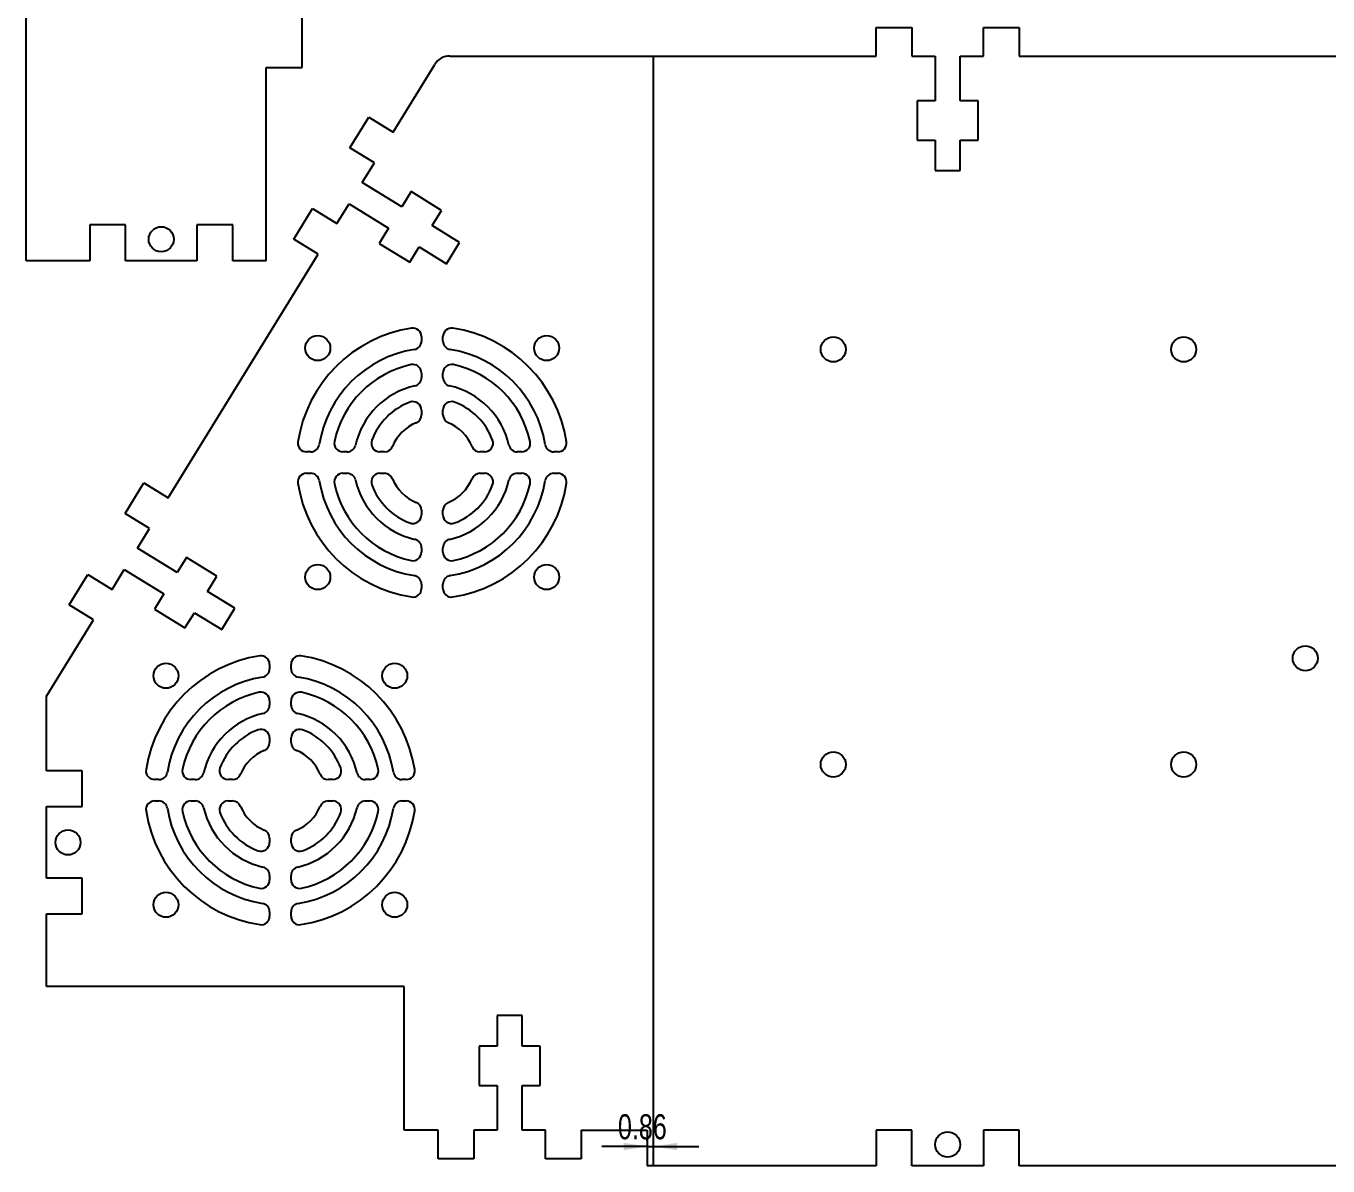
# Model space of a CAD drawing. Header units: millimetres. Extents: x -166 to 219, y -300 to 75.
# Drawn here: x -162.5 to 19.6, y -299.7 to -140.5 of the extents above; entities that cross this region are included whole.
import ezdxf

# ---------------------------------------------------------------- set-up
doc = ezdxf.new("R2010")
doc.units = ezdxf.units.MM
doc.layers.add('SLD-0', color=179, linetype='Continuous')
doc.styles.add('SLDTEXTSTYLE0', font='TXT', dxfattribs={"width": 0.75})
doc.dimstyles.new('SLDDIMSTYLE1', dxfattribs={"dimtxt": 3.5, "dimasz": 3.302, "dimexe": 0, "dimexo": 0.0625, "dimgap": 0.875, "dimtad": 1, "dimrnd": 1e-09, "dimdsep": 46, "dimtxsty": 'SLDTEXTSTYLE0', "dimsah": 1, "dimcen": 0.09, "dimadec": 0, "dimazin": 2, "dimtfac": 1, "dimtmove": 0, "dimatfit": 0, "dimfxl": 1, "dimfrac": 2, "dimtolj": 1, "dimtzin": 12, "dimarcsym": 0})

# ---------------------------------------------------------------- blocks, each defined once
blk = doc.blocks.new('_D_1')
at = {"layer": 'SLD-0'}
for p, q in [((-75.59, -296.24), (-75.59, -296.03)), ((-75.59, -297.03), (-81.94, -297.03)), ((-75.59, -297.03), (-74.73, -297.03)), ((-74.73, -297.03), (-68.38, -297.03))]:
    blk.add_line(p, q, dxfattribs=at)
for points in [[(-75.59, -297.03), (-78.89, -296.52), (-78.89, -297.54)], [(-74.73, -297.03), (-71.43, -297.54), (-71.43, -296.52)]]:
    blk.add_solid(points, dxfattribs=at)
at = {"layer": 'SLD-0', "insert": (-79.7, -292.52), "char_height": 3.5, "attachment_point": 1, "style": 'SLDTEXTSTYLE0'}
blk.add_mtext('0.86', dxfattribs=at)

msp = doc.modelspace()

# ---------------------------------------------------------------- linework, layer by layer
at = {"layer": 'SLD-0', "color": 179, "linetype": 'Continuous', "lineweight": 25}
for p, q in [((-123.872, -146.247), (-123.872, -126.747)), ((-162.462, -173.247), (-162.462, -138.247)), ((-43.592, -140.645), (-38.592, -140.645)), ((-43.592, -144.645), (-43.592, -140.645)), ((-38.592, -140.645), (-38.592, -144.645)), ((-28.592, -140.645), (-23.592, -140.645)), ((-28.592, -144.645), (-28.592, -140.645)), ((-23.592, -140.645), (-23.592, -144.645)), ((-103.194, -144.645), (-43.592, -144.645)), ((-38.592, -144.645), (-35.342, -144.645)), ((-35.342, -144.645), (-35.342, -150.895)), ((-31.842, -144.645), (-28.592, -144.645)), ((-31.842, -150.895), (-31.842, -144.645)), ((-23.592, -144.645), (83.408, -144.645)), ((-128.872, -173.247), (-128.872, -146.247)), ((-128.872, -146.247), (-123.872, -146.247)), ((-111.14, -155.293), (-105.324, -145.836)), ((-37.842, -150.895), (-37.842, -156.395)), ((-35.342, -150.895), (-37.842, -150.895)), ((-29.342, -150.895), (-31.842, -150.895)), ((-29.342, -156.395), (-29.342, -150.895)), ((-117.166, -157.457), (-114.547, -153.198)), ((-114.547, -153.198), (-111.14, -155.293)), ((-37.842, -156.395), (-35.342, -156.395)), ((-35.342, -156.395), (-35.342, -160.645)), ((-31.842, -156.395), (-29.342, -156.395)), ((-31.842, -160.645), (-31.842, -156.395)), ((-113.759, -159.552), (-117.166, -157.457)), ((-115.461, -162.321), (-113.759, -159.552)), ((-35.342, -160.645), (-31.842, -160.645)), ((-109.924, -165.726), (-115.461, -162.321)), ((-108.615, -163.596), (-109.924, -165.726)), ((-104.355, -166.215), (-108.615, -163.596)), ((-118.997, -168.071), (-117.294, -165.302)), ((-117.294, -165.302), (-111.757, -168.707)), ((-125.023, -170.235), (-122.404, -165.976)), ((-122.404, -165.976), (-118.997, -168.071)), ((-105.665, -168.345), (-104.355, -166.215)), ((-153.562, -168.247), (-153.562, -173.247)), ((-148.562, -168.247), (-153.562, -168.247)), ((-148.562, -173.247), (-148.562, -168.247)), ((-138.562, -168.247), (-138.562, -173.247)), ((-133.562, -168.247), (-138.562, -168.247)), ((-133.562, -173.247), (-133.562, -168.247)), ((-111.757, -168.707), (-113.067, -170.837)), ((-101.832, -170.702), (-105.665, -168.345)), ((-121.616, -172.33), (-125.023, -170.235)), ((-113.067, -170.837), (-108.808, -173.456)), ((-103.665, -173.683), (-101.832, -170.702)), ((-142.568, -206.403), (-121.616, -172.33)), ((-108.808, -173.456), (-107.498, -171.326)), ((-107.498, -171.326), (-103.665, -173.683)), ((-153.562, -173.247), (-162.462, -173.247)), ((-138.562, -173.247), (-148.562, -173.247)), ((-128.872, -173.247), (-133.562, -173.247)), ((-107.165, -183.863), (-107.165, -184.47)), ((-104.165, -184.47), (-104.165, -183.863)), ((-107.165, -188.945), (-107.165, -189.559)), ((-104.165, -189.559), (-104.165, -188.945)), ((-107.165, -194.139), (-107.165, -194.782)), ((-104.165, -194.782), (-104.165, -194.139)), ((-122.652, -199.957), (-123.259, -199.957)), ((-117.562, -199.957), (-118.177, -199.957)), ((-112.34, -199.957), (-112.983, -199.957)), ((-98.347, -199.957), (-98.99, -199.957)), ((-93.153, -199.957), (-93.767, -199.957)), ((-88.071, -199.957), (-88.678, -199.957)), ((-123.259, -202.957), (-122.652, -202.957)), ((-118.177, -202.957), (-117.562, -202.957)), ((-112.983, -202.957), (-112.34, -202.957)), ((-98.99, -202.957), (-98.347, -202.957)), ((-93.767, -202.957), (-93.153, -202.957)), ((-88.678, -202.957), (-88.071, -202.957)), ((-148.595, -208.567), (-145.976, -204.308)), ((-145.976, -204.308), (-142.568, -206.403)), ((-145.187, -210.663), (-148.595, -208.567)), ((-107.165, -208.131), (-107.165, -208.775)), ((-104.165, -208.775), (-104.165, -208.131)), ((-146.89, -213.431), (-145.187, -210.663)), ((-141.353, -216.836), (-146.89, -213.431)), ((-140.043, -214.706), (-141.353, -216.836)), ((-135.784, -217.325), (-140.043, -214.706)), ((-107.165, -213.354), (-107.165, -213.969)), ((-104.165, -213.969), (-104.165, -213.354)), ((-150.425, -219.181), (-148.723, -216.412)), ((-148.723, -216.412), (-143.186, -219.817)), ((-156.452, -221.345), (-153.833, -217.086)), ((-153.833, -217.086), (-150.425, -219.181)), ((-137.094, -219.455), (-135.784, -217.325)), ((-107.165, -218.444), (-107.165, -219.051)), ((-104.165, -219.051), (-104.165, -218.444)), ((-143.186, -219.817), (-144.496, -221.947)), ((-133.26, -221.812), (-137.094, -219.455)), ((-153.044, -223.44), (-156.452, -221.345)), ((-144.496, -221.947), (-140.236, -224.566)), ((-135.094, -224.793), (-133.26, -221.812)), ((-159.592, -234.088), (-153.044, -223.44)), ((-140.236, -224.566), (-138.927, -222.436)), ((-138.927, -222.436), (-135.094, -224.793)), ((-128.4, -229.654), (-128.4, -230.261)), ((-125.4, -230.261), (-125.4, -229.654)), ((-159.592, -244.538), (-159.592, -234.088)), ((-128.4, -234.736), (-128.4, -235.35)), ((-125.4, -235.35), (-125.4, -234.736)), ((-128.4, -239.93), (-128.4, -240.573)), ((-125.4, -240.573), (-125.4, -239.93)), ((-154.592, -244.538), (-159.592, -244.538)), ((-154.592, -249.538), (-154.592, -244.538)), ((-143.887, -245.748), (-144.494, -245.748)), ((-138.798, -245.748), (-139.412, -245.748)), ((-133.575, -245.748), (-134.218, -245.748)), ((-119.583, -245.748), (-120.226, -245.748)), ((-114.388, -245.748), (-115.003, -245.748)), ((-109.306, -245.748), (-109.914, -245.748)), ((-144.494, -248.748), (-143.887, -248.748)), ((-139.412, -248.748), (-138.798, -248.748)), ((-134.218, -248.748), (-133.575, -248.748)), ((-120.226, -248.748), (-119.583, -248.748)), ((-115.003, -248.748), (-114.388, -248.748)), ((-109.914, -248.748), (-109.306, -248.748)), ((-159.592, -249.538), (-154.592, -249.538)), ((-159.592, -259.538), (-159.592, -249.538)), ((-128.4, -253.922), (-128.4, -254.565)), ((-125.4, -254.565), (-125.4, -253.922)), ((-154.592, -259.538), (-159.592, -259.538)), ((-154.592, -264.538), (-154.592, -259.538)), ((-128.4, -259.145), (-128.4, -259.76)), ((-125.4, -259.76), (-125.4, -259.145)), ((-159.592, -264.538), (-154.592, -264.538)), ((-159.592, -274.648), (-159.592, -264.538)), ((-128.4, -264.234), (-128.4, -264.842)), ((-125.4, -264.842), (-125.4, -264.234)), ((-109.592, -274.648), (-159.592, -274.648)), ((-109.592, -294.744), (-109.592, -274.648)), ((-96.592, -278.744), (-96.592, -282.994)), ((-93.092, -278.744), (-96.592, -278.744)), ((-93.092, -282.994), (-93.092, -278.744)), ((-99.092, -282.994), (-99.092, -288.494)), ((-96.592, -282.994), (-99.092, -282.994)), ((-90.592, -282.994), (-93.092, -282.994)), ((-90.592, -288.494), (-90.592, -282.994)), ((-99.092, -288.494), (-96.592, -288.494)), ((-96.592, -288.494), (-96.592, -294.744)), ((-93.092, -288.494), (-90.592, -288.494)), ((-93.092, -294.744), (-93.092, -288.494)), ((-104.842, -294.744), (-109.592, -294.744)), ((-104.842, -298.744), (-104.842, -294.744)), ((-99.842, -294.744), (-99.842, -298.744)), ((-96.592, -294.744), (-99.842, -294.744)), ((-89.842, -294.744), (-93.092, -294.744)), ((-89.842, -298.744), (-89.842, -294.744)), ((-84.842, -294.744), (-84.842, -298.744)), ((-84.842, -294.744), (-75.592, -294.744)), ((-75.592, -294.744), (-75.592, -299.745)), ((-43.592, -294.745), (-43.592, -299.745)), ((-38.592, -294.745), (-43.592, -294.745)), ((-38.592, -299.745), (-38.592, -294.745)), ((-28.592, -294.745), (-28.592, -299.745)), ((-23.592, -294.745), (-28.592, -294.745)), ((-23.592, -299.745), (-23.592, -294.745)), ((-99.842, -298.744), (-104.842, -298.744)), ((-84.842, -298.744), (-89.842, -298.744)), ((-43.592, -299.745), (-75.592, -299.745)), ((-28.592, -299.745), (-38.592, -299.745)), ((83.408, -299.745), (-23.592, -299.745))]:
    msp.add_line(p, q, dxfattribs=at)
at = {"layer": 'SLD-0'}
msp.add_line((-74.732, -299.745), (-74.732, -144.645), dxfattribs=at)
at = {"layer": 'SLD-0', "color": 179, "linetype": 'Continuous', "lineweight": 25}
for centre in [(-143.562, -170.247), (-121.665, -185.457), (-89.665, -185.457), (-49.592, -185.645), (-0.592, -185.645), (-121.665, -217.457), (-89.665, -217.457), (16.408, -228.805), (-142.9, -231.248), (-110.9, -231.248), (-49.592, -243.645), (-0.592, -243.645), (-156.592, -254.538), (-142.9, -263.248), (-110.9, -263.248), (-33.592, -296.745)]:
    msp.add_circle(centre, 1.75, dxfattribs=at)
for centre, radius, start, end in [((-103.194, -147.145), 2.5, 90, 148.41186), ((-105.665, -201.457), 19, 98.72461, 171.27539), ((-108.365, -183.863), 1.2, 360, 98.72461), ((-102.965, -183.863), 1.2, 81.27539, 180), ((-105.665, -201.457), 19, 8.72461, 81.27539), ((-105.665, -201.457), 16, 99.03146, 170.96854), ((-108.365, -184.47), 1.2, 279.03146, 0), ((-102.965, -184.47), 1.2, 180, 260.96854), ((-105.665, -201.457), 16, 9.03146, 80.96854), ((-105.665, -201.457), 14, 102.1773, 167.8227), ((-108.365, -188.945), 1.2, 360, 102.1773), ((-102.965, -188.945), 1.2, 77.8227, 180), ((-105.665, -201.457), 14, 12.1773, 77.8227), ((-105.665, -201.457), 11, 102.78607, 167.21393), ((-108.365, -189.559), 1.2, 282.78607, 0), ((-102.965, -189.559), 1.2, 180, 257.21393), ((-105.665, -201.457), 11, 12.78607, 77.21393), ((-108.365, -194.139), 1.2, 360, 110.25225), ((-102.965, -194.139), 1.2, 69.74775, 180), ((-105.665, -201.457), 9, 110.25225, 159.74775), ((-108.365, -194.782), 1.2, 292.02431, 0), ((-102.965, -194.782), 1.2, 180, 247.97569), ((-105.665, -201.457), 9, 20.25225, 69.74775), ((-105.665, -201.457), 6, 112.02431, 157.97569), ((-105.665, -201.457), 6, 22.02431, 67.97569), ((-112.983, -198.757), 1.2, 159.74775, 270), ((-98.347, -198.757), 1.2, 270, 20.25225), ((-123.259, -198.757), 1.2, 171.27539, 270), ((-122.652, -198.757), 1.2, 270, 350.96854), ((-118.177, -198.757), 1.2, 167.8227, 270), ((-117.562, -198.757), 1.2, 270, 347.21393), ((-112.34, -198.757), 1.2, 270, 337.97569), ((-98.99, -198.757), 1.2, 202.02431, 270), ((-93.767, -198.757), 1.2, 192.78607, 270), ((-93.153, -198.757), 1.2, 270, 12.1773), ((-88.678, -198.757), 1.2, 189.03146, 270), ((-88.071, -198.757), 1.2, 270, 8.72461), ((-123.259, -204.157), 1.2, 90, 188.72461), ((-122.652, -204.157), 1.2, 9.03146, 90), ((-118.177, -204.157), 1.2, 90, 192.1773), ((-117.562, -204.157), 1.2, 12.78607, 90), ((-112.983, -204.157), 1.2, 90, 200.25225), ((-112.34, -204.157), 1.2, 22.02431, 90), ((-105.665, -201.457), 6, 202.02431, 247.97569), ((-105.665, -201.457), 6, 292.02431, 337.97569), ((-98.99, -204.157), 1.2, 90, 157.97569), ((-98.347, -204.157), 1.2, 339.74775, 90), ((-93.767, -204.157), 1.2, 90, 167.21393), ((-93.153, -204.157), 1.2, 347.8227, 90), ((-88.678, -204.157), 1.2, 90, 170.96854), ((-88.071, -204.157), 1.2, 351.27539, 90), ((-105.665, -201.457), 19, 188.72461, 261.27539), ((-105.665, -201.457), 16, 189.03146, 260.96854), ((-105.665, -201.457), 14, 192.1773, 257.8227), ((-105.665, -201.457), 11, 192.78607, 257.21393), ((-105.665, -201.457), 9, 200.25225, 249.74775), ((-105.665, -201.457), 11, 282.78607, 347.21393), ((-105.665, -201.457), 16, 279.03146, 350.96854), ((-105.665, -201.457), 19, 278.72461, 351.27539), ((-105.665, -201.457), 14, 282.1773, 347.8227), ((-105.665, -201.457), 9, 290.25225, 339.74775), ((-108.365, -208.131), 1.2, 0, 67.97569), ((-102.965, -208.131), 1.2, 112.02431, 180), ((-108.365, -208.775), 1.2, 249.74775, 0), ((-102.965, -208.775), 1.2, 180, 290.25225), ((-108.365, -213.354), 1.2, 0, 77.21393), ((-102.965, -213.354), 1.2, 102.78607, 180), ((-108.365, -213.969), 1.2, 257.8227, 0), ((-102.965, -213.969), 1.2, 180, 282.1773), ((-108.365, -218.444), 1.2, 360, 80.96854), ((-102.965, -218.444), 1.2, 99.03146, 180), ((-108.365, -219.051), 1.2, 261.27539, 0), ((-102.965, -219.051), 1.2, 180, 278.72461), ((-126.9, -247.248), 19, 98.72461, 171.27539), ((-129.6, -229.654), 1.2, 360, 98.72461), ((-124.2, -229.654), 1.2, 81.27539, 180), ((-126.9, -247.248), 19, 8.72461, 81.27539), ((-129.6, -230.261), 1.2, 279.03146, 0), ((-124.2, -230.261), 1.2, 180, 260.96854), ((-126.9, -247.248), 16, 99.03146, 170.96854), ((-126.9, -247.248), 16, 9.03146, 80.96854), ((-126.9, -247.248), 14, 102.1773, 167.8227), ((-129.6, -234.736), 1.2, 0, 102.1773), ((-124.2, -234.736), 1.2, 77.8227, 180), ((-126.9, -247.248), 14, 12.1773, 77.8227), ((-126.9, -247.248), 11, 102.78607, 167.21393), ((-129.6, -235.35), 1.2, 282.78607, 0), ((-124.2, -235.35), 1.2, 180, 257.21393), ((-126.9, -247.248), 11, 12.78607, 77.21393), ((-126.9, -247.248), 9, 110.25225, 159.74775), ((-129.6, -239.93), 1.2, 0, 110.25225), ((-124.2, -239.93), 1.2, 69.74775, 180), ((-126.9, -247.248), 9, 20.25225, 69.74775), ((-126.9, -247.248), 6, 112.02431, 157.97569), ((-129.6, -240.573), 1.2, 292.02431, 0), ((-124.2, -240.573), 1.2, 180, 247.97569), ((-126.9, -247.248), 6, 22.02431, 67.97569), ((-144.494, -244.548), 1.2, 171.27539, 270), ((-143.887, -244.548), 1.2, 270, 350.96854), ((-139.412, -244.548), 1.2, 167.8227, 270), ((-138.798, -244.548), 1.2, 270, 347.21393), ((-134.218, -244.548), 1.2, 159.74775, 270), ((-133.575, -244.548), 1.2, 270, 337.97569), ((-120.226, -244.548), 1.2, 202.02431, 270), ((-119.583, -244.548), 1.2, 270, 20.25225), ((-115.003, -244.548), 1.2, 192.78607, 270), ((-114.388, -244.548), 1.2, 270, 12.1773), ((-109.914, -244.548), 1.2, 189.03146, 270), ((-109.306, -244.548), 1.2, 270, 8.72461), ((-144.494, -249.948), 1.2, 90, 188.72461), ((-143.887, -249.948), 1.2, 9.03146, 90), ((-139.412, -249.948), 1.2, 90, 192.1773), ((-138.798, -249.948), 1.2, 12.78607, 90), ((-134.218, -249.948), 1.2, 90, 200.25225), ((-133.575, -249.948), 1.2, 22.02431, 90), ((-120.226, -249.948), 1.2, 90, 157.97569), ((-119.583, -249.948), 1.2, 339.74775, 90), ((-115.003, -249.948), 1.2, 90, 167.21393), ((-114.388, -249.948), 1.2, 347.8227, 90), ((-109.914, -249.948), 1.2, 90, 170.96854), ((-109.306, -249.948), 1.2, 351.27539, 90), ((-126.9, -247.248), 19, 188.72461, 261.27539), ((-126.9, -247.248), 16, 189.03146, 260.96854), ((-126.9, -247.248), 14, 192.1773, 257.8227), ((-126.9, -247.248), 11, 192.78607, 257.21393), ((-126.9, -247.248), 9, 200.25225, 249.74775), ((-126.9, -247.248), 6, 202.02431, 247.97569), ((-126.9, -247.248), 6, 292.02431, 337.97569), ((-126.9, -247.248), 11, 282.78607, 347.21393), ((-126.9, -247.248), 16, 279.03146, 350.96854), ((-126.9, -247.248), 19, 278.72461, 351.27539), ((-126.9, -247.248), 14, 282.1773, 347.8227), ((-126.9, -247.248), 9, 290.25225, 339.74775), ((-129.6, -253.922), 1.2, 360, 67.97569), ((-124.2, -253.922), 1.2, 112.02431, 180), ((-129.6, -254.565), 1.2, 249.74775, 0), ((-124.2, -254.565), 1.2, 180, 290.25225), ((-129.6, -259.145), 1.2, 0, 77.21393), ((-124.2, -259.145), 1.2, 102.78607, 180), ((-129.6, -259.76), 1.2, 257.8227, 0), ((-124.2, -259.76), 1.2, 180, 282.1773), ((-129.6, -264.234), 1.2, 360, 80.96854), ((-124.2, -264.234), 1.2, 99.03146, 180), ((-129.6, -264.842), 1.2, 261.27539, 0), ((-124.2, -264.842), 1.2, 180, 278.72461)]:
    msp.add_arc(centre, radius, start, end, dxfattribs=at)

# ---------------------------------------------------------------- dimensions: what is measured, and where the dimension line sits
at = {"layer": 'SLD-0'}
dim = msp.add_linear_dim(base=(-74.732, -297.032), p1=(-75.592, -297.244), p2=(-74.732, -299.745), dimstyle='SLDDIMSTYLE1', dxfattribs=at)
dim.commit()
dim.dimension.update_dxf_attribs({"geometry": '_D_1', "text_midpoint": (-75.169, -297.032), "dimtype": 160})

doc.saveas('drawing.dxf')
